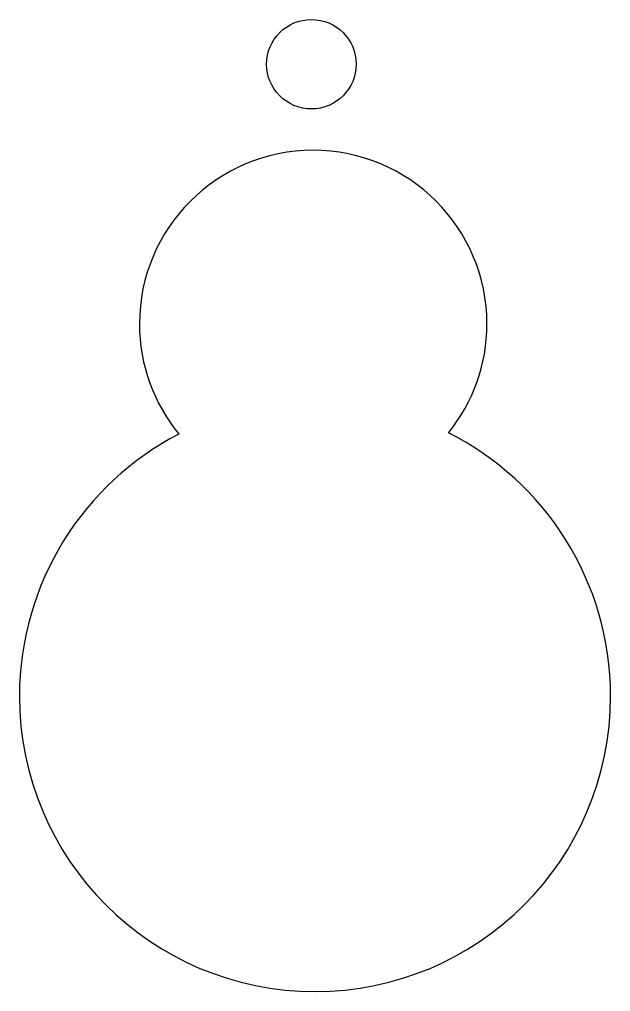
# Model space of a CAD drawing. Header units: centimetres. Extents: x -4.9 to 4.9, y -8.1 to 8.1.
import ezdxf

# ---------------------------------------------------------------- set-up
doc = ezdxf.new("R2010")
doc.units = ezdxf.units.CM
doc.header["$MEASUREMENT"] = 0
doc.layers.add('Camada 1', color=7, linetype='Continuous')

msp = doc.modelspace()

# ---------------------------------------------------------------- linework, layer by layer
at = {"layer": 'Camada 1'}
msp.add_ellipse((-0.05988, 7.38301), major_axis=(0, 0.74861), ratio=1, dxfattribs=at)
msp.add_open_spline([(2.2343, 1.21722), (3.84043, 0.40156), (4.94091, -1.26611), (4.94091, -3.19074), (4.94091, -3.19074), (4.94091, -5.91947), (2.72876, -8.13162), (0.00003, -8.13162), (0.00003, -8.13162), (-2.7287, -8.13162), (-4.94088, -5.91944), (-4.94088, -3.19074), (-4.94088, -3.19074), (-4.94088, -1.28352), (-3.86019, 0.3714), (-2.2778, 1.19499), (-2.2778, 1.19499), (-2.2778, 1.19499), (-2.28378, 1.20528), (-2.28378, 1.20528), (-2.28378, 1.20528), (-2.69071, 1.7051), (-2.9346, 2.34296), (-2.9346, 3.03776), (-2.9346, 3.03776), (-2.9346, 4.64196), (-1.63412, 5.94241), (-0.02995, 5.94241), (-0.02995, 5.94241), (1.57419, 5.94241), (2.8747, 4.64198), (2.8747, 3.03776), (2.8747, 3.03776), (2.8747, 2.3509), (2.63618, 1.71961), (2.23756, 1.22235), (2.23756, 1.22235), (2.23756, 1.22235), (2.2343, 1.21722), (2.2343, 1.21722)], degree=3, knots=[0, 0, 0, 0, 0.09090909, 0.09090909, 0.09090909, 0.09090909, 0.18181818, 0.18181818, 0.18181818, 0.18181818, 0.27272727, 0.27272727, 0.27272727, 0.27272727, 0.36363636, 0.36363636, 0.36363636, 0.36363636, 0.45454545, 0.45454545, 0.45454545, 0.45454545, 0.54545455, 0.54545455, 0.54545455, 0.54545455, 0.63636364, 0.63636364, 0.63636364, 0.63636364, 0.72727273, 0.72727273, 0.72727273, 0.72727273, 0.81818182, 0.81818182, 0.81818182, 0.81818182, 1, 1, 1, 1], dxfattribs=at)

doc.saveas('drawing.dxf')
